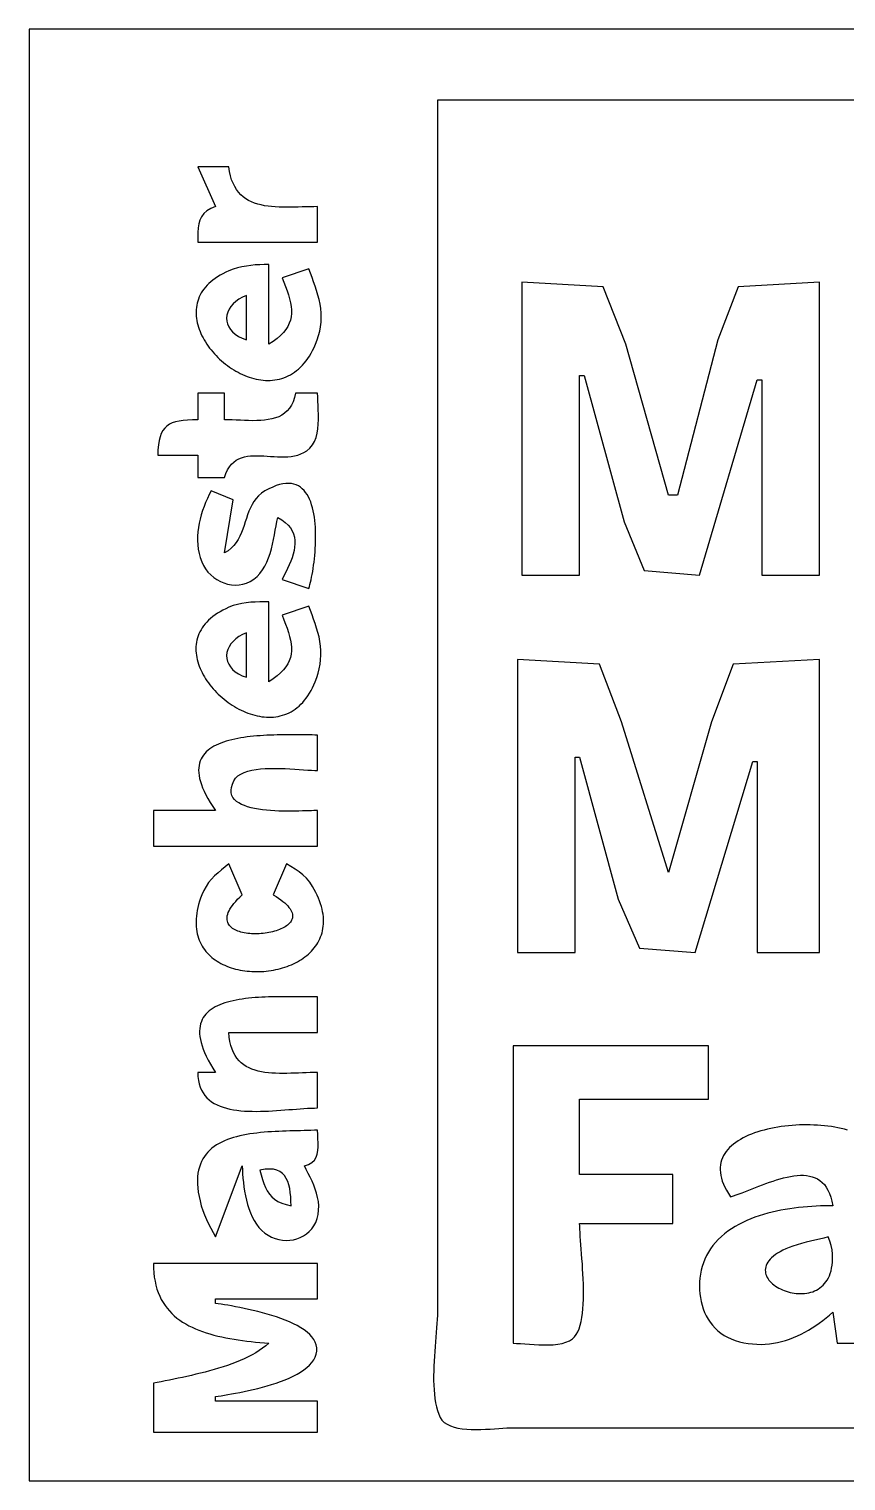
# Model space of a CAD drawing. Header units: millimetres. Extents: x -50 to 30.8, y -30 to 35.4.
# Drawn here: x -50 to -13.2, y -30 to 35.4 of the extents above; entities that cross this region are included whole.
import ezdxf

# ---------------------------------------------------------------- set-up
doc = ezdxf.new("R2010")
doc.units = ezdxf.units.MM
doc.layers.get('0').update_dxf_attribs({"linetype": 'CONTINUOUS'})

msp = doc.modelspace()

# ---------------------------------------------------------------- linework, layer by layer
for points in [[(-50, 35.4), (-50, -30), (30.8, -30), (30.8, 35.4), (-50, 35.4)], [(-31.6, 32.2), (-31.6, -10.4), (-31.6, -22.2), (-31.60216, -22.36414), (-31.60822, -22.53782), (-31.61762, -22.72018), (-31.62974, -22.91034), (-31.64404, -23.1074), (-31.65988, -23.31048), (-31.67672, -23.51868), (-31.69394, -23.73116), (-31.71098, -23.947), (-31.72724, -24.16532), (-31.74214, -24.38524), (-31.7551, -24.60586), (-31.7655, -24.82632), (-31.7728, -25.04572), (-31.77638, -25.26318), (-31.77568, -25.47782), (-31.77008, -25.68874), (-31.75902, -25.89508), (-31.74192, -26.09594), (-31.71818, -26.29042), (-31.6872, -26.47766), (-31.64842, -26.65676), (-31.60124, -26.82686), (-31.54508, -26.98704), (-31.47934, -27.13642), (-31.40074, -27.25882), (-31.29678, -27.36246), (-31.17012, -27.44874), (-31.02336, -27.51906), (-30.85916, -27.57478), (-30.68012, -27.61732), (-30.4889, -27.64802), (-30.2881, -27.66832), (-30.08038, -27.67958), (-29.86834, -27.68318), (-29.65462, -27.68052), (-29.44184, -27.67296), (-29.23266, -27.66194), (-29.02968, -27.64878), (-28.83556, -27.63492), (-28.6529, -27.62172), (-28.48432, -27.61058), (-28.33248, -27.60288), (-28.2, -27.6), (-18.4, -27.6), (16.6, -27.6)], [(28.4, 32.2), (-31.6, 32.2)], [(-42.4, 29.2), (-41.6, 27.4), (-41.8188, 27.31118), (-41.99306, 27.206), (-42.12792, 27.08468), (-42.2285, 26.9474), (-42.29998, 26.79436), (-42.34744, 26.62578), (-42.37604, 26.44186), (-42.39092, 26.24278), (-42.3972, 26.02876), (-42.4, 25.8), (-37, 25.8), (-37, 27.4), (-37.17148, 27.39876), (-37.3448, 27.39552), (-37.51946, 27.39094), (-37.695, 27.38566), (-37.87094, 27.3804), (-38.0468, 27.37578), (-38.2221, 27.37248), (-38.39636, 27.3712), (-38.5691, 27.37258), (-38.73986, 27.37728), (-38.90814, 27.38598), (-39.07346, 27.39936), (-39.23538, 27.41806), (-39.39338, 27.44278), (-39.54698, 27.47416), (-39.69574, 27.51288), (-39.83914, 27.55962), (-39.97674, 27.61504), (-40.10804, 27.67978), (-40.23256, 27.75456), (-40.34984, 27.84002), (-40.45938, 27.93682), (-40.5607, 28.04564), (-40.65334, 28.16714), (-40.73682, 28.302), (-40.81066, 28.45088), (-40.87438, 28.61446), (-40.9275, 28.79338), (-40.96952, 28.98834), (-41, 29.2), (-42.4, 29.2)], [(-37.4, 24.6), (-38.6, 24.2), (-38.5176, 23.99462), (-38.44156, 23.79684), (-38.37304, 23.60626), (-38.31312, 23.42244), (-38.2629, 23.245), (-38.22352, 23.0735), (-38.19604, 22.90756), (-38.18162, 22.74674), (-38.18134, 22.59066), (-38.1963, 22.4389), (-38.22762, 22.29106), (-38.27642, 22.1467), (-38.34378, 22.00546), (-38.43082, 21.86688), (-38.53864, 21.7306), (-38.66838, 21.59616), (-38.8211, 21.4632), (-38.99794, 21.33128), (-39.2, 21.2), (-39.2, 24.8), (-39.40604, 24.7944), (-39.61024, 24.78546), (-39.81268, 24.77166), (-40.0135, 24.75152), (-40.2128, 24.72354), (-40.41068, 24.68624), (-40.60726, 24.6381), (-40.80264, 24.57764), (-40.99692, 24.50338), (-41.1355, 24.44188), (-41.26646, 24.3775), (-41.38994, 24.31036), (-41.50606, 24.24058), (-41.61494, 24.16826), (-41.7167, 24.09354), (-41.81146, 24.0165), (-41.89934, 23.93728), (-41.98048, 23.856), (-42.05496, 23.77278), (-42.12292, 23.6877), (-42.1845, 23.60092), (-42.2398, 23.51252), (-42.28894, 23.42264), (-42.33204, 23.33138), (-42.36922, 23.23888), (-42.4006, 23.14522), (-42.42632, 23.05056), (-42.44648, 22.95496), (-42.4612, 22.8586), (-42.4706, 22.76154), (-42.47482, 22.66394), (-42.47396, 22.56588), (-42.46814, 22.4675), (-42.45748, 22.3689), (-42.44212, 22.2702), (-42.42216, 22.17154), (-42.39774, 22.073), (-42.36896, 21.97472), (-42.33594, 21.8768), (-42.29882, 21.77936), (-42.2577, 21.68252), (-42.2127, 21.5864), (-42.16398, 21.49112), (-42.1116, 21.39678), (-42.05572, 21.3035), (-41.99646, 21.2114), (-41.93392, 21.12058), (-41.86822, 21.0312), (-41.7995, 20.94332), (-41.72788, 20.8571), (-41.65346, 20.77264), (-41.57638, 20.69004), (-41.49674, 20.60944), (-41.41468, 20.53094), (-41.33032, 20.45468), (-41.24376, 20.38074), (-41.15514, 20.30926), (-41.06458, 20.24036), (-40.9722, 20.17414), (-40.8781, 20.11072), (-40.7824, 20.05022), (-40.68526, 19.99276), (-40.58676, 19.93844), (-40.48706, 19.88738), (-40.38622, 19.83972), (-40.28442, 19.79554), (-40.18176, 19.755), (-40.07834, 19.71816), (-39.9743, 19.68518), (-39.86976, 19.65618), (-39.76484, 19.63124), (-39.65966, 19.61048), (-39.55434, 19.59404), (-39.449, 19.58204), (-39.34376, 19.57458), (-39.23872, 19.57176), (-39.13404, 19.57372), (-39.0298, 19.58058), (-38.92616, 19.59244), (-38.82322, 19.60942), (-38.72108, 19.63162), (-38.6199, 19.6592), (-38.51978, 19.69224), (-38.42084, 19.73086), (-38.3232, 19.77518), (-38.22698, 19.82534), (-38.1323, 19.8814), (-38.03928, 19.94354), (-37.94806, 20.01182), (-37.85874, 20.0864), (-37.77142, 20.16736), (-37.68628, 20.25484), (-37.60338, 20.34896), (-37.52286, 20.4498), (-37.44486, 20.55752), (-37.36948, 20.67222), (-37.29686, 20.794), (-37.22708, 20.923), (-37.1603, 21.05932), (-37.09662, 21.20308), (-37.0226, 21.39426), (-36.9601, 21.58922), (-36.90976, 21.78734), (-36.87222, 21.98808), (-36.84812, 22.19082), (-36.83808, 22.395), (-36.84276, 22.6), (-36.86198, 22.80772), (-36.89358, 23.01336), (-36.936, 23.21702), (-36.9876, 23.41886), (-37.04678, 23.61904), (-37.11192, 23.8177), (-37.18142, 24.01498), (-37.25368, 24.21102), (-37.32708, 24.40598), (-37.4, 24.6)], [(-27.8, 24), (-27.8, 10.8), (-25.2, 10.8), (-25.2, 19.8), (-25, 19.8), (-23.20016, 13.2), (-22.29738, 11.00556), (-19.8, 10.8), (-17.2, 19.6), (-17, 19.6), (-17, 10.8), (-14.4, 10.8), (-14.4, 24), (-18.05941, 23.79445), (-18.97191, 21.4), (-20.8, 14.4), (-21.2, 14.4), (-23.11512, 21.2), (-24.14043, 23.79445), (-27.8, 24)], [(-40.2, 21.4), (-40.2, 23.4), (-40.38338, 23.322), (-40.54644, 23.2314), (-40.68898, 23.12978), (-40.81074, 23.0188), (-40.9115, 22.90012), (-40.991, 22.77534), (-41.049, 22.64614), (-41.08528, 22.51412), (-41.09958, 22.38092), (-41.09166, 22.2482), (-41.0613, 22.1176), (-41.00826, 21.99074), (-40.93228, 21.86926), (-40.83312, 21.75482), (-40.71056, 21.64902), (-40.56434, 21.55352), (-40.39424, 21.46998), (-40.2, 21.4)], [(-42.4, 19), (-42.4, 17.8), (-42.63876, 17.79648), (-42.85774, 17.78676), (-43.05756, 17.76938), (-43.23886, 17.74296), (-43.40228, 17.70604), (-43.54846, 17.6572), (-43.678, 17.59504), (-43.79156, 17.5181), (-43.88974, 17.42496), (-43.9732, 17.31422), (-44.04258, 17.18444), (-44.09848, 17.03418), (-44.14154, 16.86204), (-44.17238, 16.66658), (-44.19168, 16.44636), (-44.2, 16.2), (-42.4, 16.2), (-42.4, 15.2), (-41.2, 15.2), (-41.1354, 15.38308), (-41.06056, 15.54274), (-40.9761, 15.68044), (-40.8826, 15.79774), (-40.78066, 15.8961), (-40.67088, 15.97706), (-40.55388, 16.04212), (-40.43024, 16.09278), (-40.30056, 16.13056), (-40.16544, 16.15694), (-40.02548, 16.17348), (-39.8813, 16.18164), (-39.73346, 16.18294), (-39.5826, 16.1789), (-39.42928, 16.17104), (-39.27412, 16.16082), (-39.11772, 16.1498), (-38.96068, 16.13946), (-38.8036, 16.1313), (-38.64708, 16.12686), (-38.4917, 16.12762), (-38.33808, 16.1351), (-38.18682, 16.15082), (-38.0385, 16.17626), (-37.89374, 16.21294), (-37.75312, 16.26238), (-37.61726, 16.32606), (-37.48674, 16.40554), (-37.34608, 16.52456), (-37.23216, 16.66636), (-37.14238, 16.82774), (-37.07412, 17.00562), (-37.02476, 17.19682), (-36.99168, 17.39822), (-36.9723, 17.60668), (-36.96396, 17.81906), (-36.96408, 18.03222), (-36.97006, 18.24304), (-36.97924, 18.44836), (-36.98904, 18.64504), (-36.99684, 18.82998), (-37, 19), (-38, 19), (-38.04324, 18.79562), (-38.1032, 18.61438), (-38.17884, 18.45494), (-38.2691, 18.31598), (-38.37296, 18.19618), (-38.48936, 18.09418), (-38.61722, 18.00868), (-38.75554, 17.93834), (-38.90324, 17.88182), (-39.05926, 17.83778), (-39.22258, 17.80492), (-39.39214, 17.7819), (-39.5669, 17.76738), (-39.74578, 17.76004), (-39.92776, 17.75854), (-40.11178, 17.76156), (-40.2968, 17.76776), (-40.48176, 17.77582), (-40.6656, 17.7844), (-40.8473, 17.79218), (-41.02578, 17.79782), (-41.2, 17.8), (-41.2, 19), (-42.4, 19)], [(-41.2, 11.8), (-40.8, 14.2), (-41.8, 14.6), (-41.8865, 14.42936), (-41.96902, 14.2544), (-42.0468, 14.07558), (-42.11908, 13.8933), (-42.18516, 13.708), (-42.24426, 13.5201), (-42.29566, 13.33002), (-42.33858, 13.1382), (-42.3723, 12.94506), (-42.39608, 12.75104), (-42.40916, 12.55654), (-42.4108, 12.36202), (-42.40026, 12.16788), (-42.37678, 11.97458), (-42.33962, 11.78252), (-42.28806, 11.59212), (-42.2213, 11.40384), (-42.14414, 11.23836), (-42.04994, 11.08426), (-41.9404, 10.9424), (-41.81716, 10.81368), (-41.68192, 10.69902), (-41.53632, 10.59926), (-41.38206, 10.51532), (-41.22082, 10.44808), (-41.05424, 10.39842), (-40.884, 10.36726), (-40.71178, 10.35546), (-40.53926, 10.36394), (-40.36808, 10.39354), (-40.19994, 10.4452), (-40.03652, 10.5198), (-39.87944, 10.6182), (-39.73042, 10.74134), (-39.59942, 10.88098), (-39.4836, 11.03708), (-39.38162, 11.20746), (-39.2922, 11.38994), (-39.21404, 11.58234), (-39.14578, 11.78246), (-39.08616, 11.98814), (-39.03384, 12.19718), (-38.98752, 12.40742), (-38.94588, 12.61666), (-38.90762, 12.82272), (-38.87144, 13.0234), (-38.836, 13.21656), (-38.8, 13.4), (-38.6152, 13.2909), (-38.45874, 13.17526), (-38.32902, 13.05348), (-38.22446, 12.92596), (-38.14348, 12.79312), (-38.08452, 12.65534), (-38.04598, 12.51304), (-38.02626, 12.36662), (-38.0238, 12.21648), (-38.03702, 12.06304), (-38.06432, 11.90668), (-38.10414, 11.74784), (-38.15488, 11.5869), (-38.21494, 11.42428), (-38.28278, 11.26036), (-38.35678, 11.09558), (-38.43538, 10.93032), (-38.51698, 10.76498), (-38.6, 10.6), (-37.4, 10.2), (-37.37406, 10.28558), (-37.34806, 10.38012), (-37.32226, 10.48302), (-37.29682, 10.5937), (-37.27196, 10.7116), (-37.24786, 10.83616), (-37.22474, 10.96678), (-37.20278, 11.1029), (-37.18218, 11.24394), (-37.16316, 11.38934), (-37.1459, 11.53852), (-37.13058, 11.6909), (-37.11744, 11.84592), (-37.10666, 12.003), (-37.09842, 12.16156), (-37.09294, 12.32106), (-37.09042, 12.48088), (-37.09106, 12.64048), (-37.09504, 12.79928), (-37.10258, 12.95672), (-37.11386, 13.1122), (-37.12908, 13.26514), (-37.14846, 13.415), (-37.17218, 13.5612), (-37.20044, 13.70316), (-37.23344, 13.84032), (-37.27138, 13.97208), (-37.31446, 14.09788), (-37.36288, 14.21716), (-37.41684, 14.32932), (-37.47652, 14.43382), (-37.54214, 14.53006), (-37.61388, 14.6175), (-37.69196, 14.69552), (-37.77658, 14.76358), (-37.8679, 14.82112), (-37.96616, 14.86752), (-38.07154, 14.90226), (-38.18426, 14.92472), (-38.30448, 14.93436), (-38.43242, 14.93058), (-38.5683, 14.91284), (-38.71228, 14.88056), (-38.86456, 14.83314), (-39.02538, 14.77002), (-39.1949, 14.69064), (-39.37332, 14.59444), (-39.5268, 14.49352), (-39.65962, 14.38036), (-39.77412, 14.25628), (-39.87266, 14.12266), (-39.9576, 13.98086), (-40.03128, 13.83226), (-40.09608, 13.6782), (-40.15434, 13.52004), (-40.2084, 13.35918), (-40.26062, 13.19694), (-40.31338, 13.03472), (-40.369, 12.87388), (-40.42986, 12.71576), (-40.4983, 12.56172), (-40.57666, 12.41316), (-40.66734, 12.27142), (-40.77264, 12.13788), (-40.89496, 12.01388), (-41.03664, 11.9008), (-41.2, 11.8)], [(-37.4, 9.4), (-38.6, 9), (-38.5176, 8.79462), (-38.44156, 8.59686), (-38.37304, 8.40626), (-38.31312, 8.22244), (-38.2629, 8.045), (-38.2235, 7.8735), (-38.19604, 7.70756), (-38.18162, 7.54674), (-38.18132, 7.39066), (-38.1963, 7.2389), (-38.22762, 7.09106), (-38.2764, 6.9467), (-38.34376, 6.80546), (-38.4308, 6.66688), (-38.53864, 6.53058), (-38.66836, 6.39616), (-38.8211, 6.2632), (-38.99794, 6.13128), (-39.2, 6), (-39.2, 9.6), (-39.40356, 9.59834), (-39.60702, 9.59536), (-39.81, 9.58886), (-40.01214, 9.57668), (-40.21306, 9.55664), (-40.41238, 9.52654), (-40.60972, 9.48424), (-40.80468, 9.42756), (-40.99692, 9.35432), (-41.13758, 9.29054), (-41.27042, 9.224), (-41.3956, 9.15484), (-41.51324, 9.08312), (-41.62348, 9.009), (-41.72642, 8.93256), (-41.82218, 8.85394), (-41.91092, 8.77322), (-41.99274, 8.69054), (-42.06778, 8.60602), (-42.13614, 8.51974), (-42.19796, 8.43184), (-42.25338, 8.34244), (-42.30252, 8.25162), (-42.34548, 8.15952), (-42.3824, 8.06624), (-42.41342, 7.97192), (-42.43866, 7.87662), (-42.45822, 7.7805), (-42.47226, 7.68366), (-42.48088, 7.58622), (-42.48422, 7.48826), (-42.4824, 7.38994), (-42.47554, 7.29134), (-42.46378, 7.19258), (-42.44722, 7.0938), (-42.42602, 6.99506), (-42.40028, 6.89652), (-42.37014, 6.79828), (-42.3357, 6.70044), (-42.2971, 6.60314), (-42.25448, 6.50646), (-42.20796, 6.41054), (-42.15764, 6.31548), (-42.10368, 6.22138), (-42.04618, 6.12838), (-41.98528, 6.0366), (-41.9211, 5.94612), (-41.85376, 5.85706), (-41.7834, 5.76956), (-41.71012, 5.6837), (-41.63406, 5.59962), (-41.55536, 5.51742), (-41.47412, 5.4372), (-41.3905, 5.3591), (-41.30458, 5.28324), (-41.21652, 5.20968), (-41.12642, 5.13858), (-41.03442, 5.07006), (-40.94064, 5.0042), (-40.84522, 4.94112), (-40.74828, 4.88094), (-40.64992, 4.82378), (-40.5503, 4.76974), (-40.44952, 4.71896), (-40.34772, 4.67152), (-40.24502, 4.62754), (-40.14154, 4.58714), (-40.03742, 4.55044), (-39.93276, 4.51754), (-39.82772, 4.48856), (-39.7224, 4.46362), (-39.61694, 4.44282), (-39.51146, 4.42628), (-39.40606, 4.4141), (-39.3009, 4.40642), (-39.1961, 4.40334), (-39.09178, 4.40496), (-38.98806, 4.41142), (-38.88506, 4.4228), (-38.78292, 4.43924), (-38.68178, 4.46084), (-38.58172, 4.48772), (-38.4829, 4.52), (-38.38544, 4.55778), (-38.28946, 4.60116), (-38.19508, 4.6503), (-38.10244, 4.70526), (-38.01164, 4.76618), (-37.92284, 4.83318), (-37.83614, 4.90634), (-37.75168, 4.98582), (-37.66958, 5.0717), (-37.58996, 5.1641), (-37.51294, 5.26314), (-37.43866, 5.36894), (-37.36724, 5.48158), (-37.2988, 5.6012), (-37.23348, 5.72792), (-37.1714, 5.86184), (-37.11266, 6.00308), (-37.04344, 6.19304), (-36.98332, 6.38852), (-36.93326, 6.5881), (-36.89422, 6.79042), (-36.86716, 6.9941), (-36.85302, 7.19774), (-36.85278, 7.4), (-36.86756, 7.60776), (-36.89604, 7.81352), (-36.93644, 8.0174), (-36.9869, 8.21946), (-37.04566, 8.41984), (-37.11086, 8.61864), (-37.18072, 8.81594), (-37.2534, 9.01186), (-37.3271, 9.20652), (-37.4, 9.4)], [(-40.2, 6.2), (-40.2, 8.2), (-40.38338, 8.122), (-40.54644, 8.0314), (-40.68898, 7.92978), (-40.81074, 7.81882), (-40.9115, 7.70012), (-40.991, 7.57536), (-41.049, 7.44614), (-41.08528, 7.31412), (-41.09958, 7.18094), (-41.09166, 7.04822), (-41.0613, 6.9176), (-41.00826, 6.79074), (-40.93228, 6.66928), (-40.83312, 6.55482), (-40.71056, 6.44902), (-40.56434, 6.35354), (-40.39424, 6.26998), (-40.2, 6.2)], [(-28, 7), (-28, -6.2), (-25.4, -6.2), (-25.4, 2.6), (-25.2, 2.6), (-23.46605, -3.8), (-22.49799, -5.99444), (-20, -6.2), (-17.4, 2.4), (-17.2, 2.4), (-17.2, -6.2), (-14.4, -6.2), (-14.4, 7), (-18.28734, 6.79444), (-19.25818, 4.2), (-21.2, -2.6), (-23.31512, 4.2), (-24.31266, 6.79444), (-28, 7)], [(-41.6, 0.2), (-44.4, 0.2), (-44.4, -1.4), (-37, -1.4), (-37, 0.2), (-37.07644, 0.19902), (-37.17028, 0.19636), (-37.28008, 0.1925), (-37.40434, 0.18786), (-37.54162, 0.18288), (-37.69042, 0.178), (-37.84928, 0.17366), (-38.0167, 0.17032), (-38.19122, 0.1684), (-38.37138, 0.16836), (-38.55568, 0.17064), (-38.74266, 0.17568), (-38.93084, 0.18392), (-39.11874, 0.19578), (-39.3049, 0.21176), (-39.48784, 0.23224), (-39.66608, 0.2577), (-39.83814, 0.28856), (-40.00254, 0.32528), (-40.15782, 0.3683), (-40.30252, 0.41806), (-40.43514, 0.475), (-40.5542, 0.53956), (-40.65824, 0.61218), (-40.74578, 0.6933), (-40.81534, 0.78338), (-40.86546, 0.88286), (-40.89466, 0.99216), (-40.90146, 1.11174), (-40.88438, 1.24204), (-40.84196, 1.3835), (-40.7727, 1.53656), (-40.69356, 1.65386), (-40.5894, 1.7546), (-40.46262, 1.83986), (-40.31556, 1.9108), (-40.15058, 1.96848), (-39.97006, 2.01404), (-39.77632, 2.0486), (-39.57176, 2.07326), (-39.35874, 2.08914), (-39.13958, 2.09736), (-38.91668, 2.09902), (-38.69236, 2.09524), (-38.46902, 2.08712), (-38.249, 2.0758), (-38.03464, 2.06236), (-37.82834, 2.04794), (-37.63244, 2.03364), (-37.4493, 2.0206), (-37.28126, 2.00988), (-37.13072, 2.00266), (-37, 2), (-37, 3.6), (-37.12336, 3.60026), (-37.25066, 3.60098), (-37.38162, 3.60204), (-37.51594, 3.6033), (-37.65334, 3.60462), (-37.79352, 3.60588), (-37.9362, 3.60696), (-38.0811, 3.60772), (-38.2279, 3.60804), (-38.37634, 3.60776), (-38.52612, 3.6068), (-38.67694, 3.605), (-38.8285, 3.60222), (-38.98056, 3.59836), (-39.13276, 3.59328), (-39.28488, 3.58684), (-39.43658, 3.57894), (-39.58758, 3.5694), (-39.7376, 3.55814), (-39.88634, 3.54502), (-40.03352, 3.5299), (-40.17884, 3.51264), (-40.32202, 3.49314), (-40.46276, 3.47124), (-40.60078, 3.44684), (-40.7358, 3.4198), (-40.86748, 3.38998), (-40.9956, 3.35726), (-41.1198, 3.32152), (-41.23984, 3.28262), (-41.35542, 3.24042), (-41.46624, 3.19482), (-41.572, 3.14566), (-41.67244, 3.09284), (-41.76724, 3.0362), (-41.85612, 2.97564), (-41.9388, 2.911), (-42.01498, 2.84218), (-42.08438, 2.76904), (-42.1467, 2.69144), (-42.20164, 2.60928), (-42.24894, 2.5224), (-42.28828, 2.43068), (-42.31938, 2.334), (-42.34196, 2.23222), (-42.35572, 2.12522), (-42.36036, 2.01286), (-42.35562, 1.89502), (-42.34116, 1.77156), (-42.31674, 1.64238), (-42.28206, 1.50732), (-42.2368, 1.36626), (-42.1807, 1.21906), (-42.11346, 1.06562), (-42.0348, 0.90578), (-41.9444, 0.73942), (-41.842, 0.56644), (-41.7273, 0.38666), (-41.6, 0.2)], [(-41, -2.2), (-41.16762, -2.33246), (-41.33112, -2.46568), (-41.48886, -2.60182), (-41.6392, -2.74304), (-41.78044, -2.89148), (-41.91094, -3.04934), (-42.02902, -3.21874), (-42.13304, -3.40184), (-42.2213, -3.60078), (-42.27492, -3.74712), (-42.32196, -3.8901), (-42.36258, -4.0298), (-42.39692, -4.16618), (-42.4251, -4.29926), (-42.44726, -4.42906), (-42.46356, -4.5556), (-42.47412, -4.67888), (-42.47906, -4.7989), (-42.47852, -4.91568), (-42.47266, -5.02924), (-42.4616, -5.13958), (-42.44548, -5.2467), (-42.42442, -5.35064), (-42.39858, -5.45138), (-42.36806, -5.54894), (-42.33304, -5.64334), (-42.29364, -5.7346), (-42.24998, -5.8227), (-42.2022, -5.90766), (-42.15046, -5.98952), (-42.09486, -6.06824), (-42.03558, -6.14388), (-41.9727, -6.21642), (-41.9064, -6.28588), (-41.8368, -6.35228), (-41.76404, -6.4156), (-41.68826, -6.47588), (-41.60958, -6.53312), (-41.52814, -6.58734), (-41.4441, -6.63854), (-41.35756, -6.68672), (-41.26868, -6.73192), (-41.17758, -6.77412), (-41.0844, -6.81336), (-40.9893, -6.84962), (-40.89238, -6.88294), (-40.79378, -6.9133), (-40.69368, -6.94074), (-40.59216, -6.96526), (-40.48938, -6.98686), (-40.38548, -7.00556), (-40.28058, -7.02138), (-40.17484, -7.03432), (-40.06838, -7.04438), (-39.96132, -7.05158), (-39.85384, -7.05594), (-39.74602, -7.05746), (-39.63804, -7.05614), (-39.53004, -7.05202), (-39.4221, -7.0451), (-39.31442, -7.03536), (-39.2071, -7.02286), (-39.10028, -7.00758), (-38.9941, -6.98952), (-38.8887, -6.96872), (-38.78422, -6.94518), (-38.68078, -6.9189), (-38.57852, -6.8899), (-38.47758, -6.8582), (-38.3781, -6.82378), (-38.2802, -6.7867), (-38.18402, -6.74692), (-38.08972, -6.70448), (-37.99742, -6.65936), (-37.90724, -6.61162), (-37.81934, -6.56124), (-37.73384, -6.50822), (-37.65088, -6.4526), (-37.5706, -6.39436), (-37.49312, -6.33354), (-37.4186, -6.27012), (-37.34718, -6.20414), (-37.27896, -6.1356), (-37.2141, -6.0645), (-37.15272, -5.99086), (-37.09498, -5.91468), (-37.041, -5.836), (-36.99094, -5.7548), (-36.94488, -5.6711), (-36.90302, -5.58492), (-36.86546, -5.49624), (-36.83232, -5.40512), (-36.80378, -5.31152), (-36.77996, -5.21548), (-36.76096, -5.11702), (-36.74698, -5.01612), (-36.7381, -4.9128), (-36.73448, -4.80708), (-36.73626, -4.69898), (-36.74356, -4.58848), (-36.75654, -4.47562), (-36.7753, -4.3604), (-36.8, -4.24282), (-36.83078, -4.1229), (-36.86776, -4.00066), (-36.9111, -3.8761), (-36.9609, -3.74922), (-37.01732, -3.62006), (-37.0805, -3.4886), (-37.15056, -3.35486), (-37.22764, -3.21884), (-37.35746, -3.02496), (-37.50258, -2.85414), (-37.66136, -2.70224), (-37.83212, -2.56506), (-38.01326, -2.4384), (-38.2031, -2.31812), (-38.4, -2.2), (-39, -3.6), (-38.87614, -3.67516), (-38.76292, -3.74902), (-38.66004, -3.82162), (-38.56724, -3.89288), (-38.48426, -3.96278), (-38.41082, -4.03132), (-38.34662, -4.09846), (-38.29142, -4.16416), (-38.24494, -4.22842), (-38.20688, -4.29118), (-38.17698, -4.35244), (-38.15498, -4.41218), (-38.1406, -4.47032), (-38.13354, -4.5269), (-38.13356, -4.58184), (-38.14038, -4.63514), (-38.1537, -4.68678), (-38.17328, -4.7367), (-38.19882, -4.78492), (-38.23004, -4.83136), (-38.2667, -4.87604), (-38.3085, -4.9189), (-38.35518, -4.95992), (-38.40644, -4.9991), (-38.46204, -5.03638), (-38.52168, -5.07174), (-38.5851, -5.10516), (-38.65202, -5.1366), (-38.72216, -5.16606), (-38.79526, -5.19348), (-38.87104, -5.21886), (-38.94922, -5.24216), (-39.02952, -5.26336), (-39.11168, -5.28242), (-39.19542, -5.29934), (-39.28048, -5.31404), (-39.36656, -5.32656), (-39.4534, -5.33682), (-39.54072, -5.34482), (-39.62826, -5.35052), (-39.71572, -5.3539), (-39.80286, -5.35494), (-39.88938, -5.3536), (-39.975, -5.34986), (-40.05946, -5.34368), (-40.1425, -5.33504), (-40.22382, -5.32394), (-40.30316, -5.3103), (-40.38022, -5.29414), (-40.45478, -5.27542), (-40.5265, -5.2541), (-40.59516, -5.23016), (-40.66046, -5.20358), (-40.72212, -5.17432), (-40.7799, -5.14238), (-40.83348, -5.10768), (-40.8826, -5.07026), (-40.92702, -5.03004), (-40.96642, -4.987), (-41.00054, -4.94114), (-41.02912, -4.89242), (-41.05188, -4.84082), (-41.06852, -4.78628), (-41.0788, -4.7288), (-41.08244, -4.66836), (-41.07916, -4.60492), (-41.06868, -4.53846), (-41.05072, -4.46894), (-41.02502, -4.39636), (-40.9913, -4.32066), (-40.9493, -4.24182), (-40.89872, -4.15982), (-40.8393, -4.07466), (-40.77078, -3.98626), (-40.69286, -3.89462), (-40.60526, -3.79972), (-40.50774, -3.70152), (-40.4, -3.6), (-41, -2.2)], [(-41.6, -11.6), (-42.4, -11.6), (-42.39094, -11.78418), (-42.36862, -11.95554), (-42.33356, -12.1145), (-42.28628, -12.2615), (-42.22732, -12.39696), (-42.1572, -12.52132), (-42.07642, -12.635), (-41.98552, -12.73842), (-41.88502, -12.83204), (-41.77544, -12.91624), (-41.65732, -12.9915), (-41.53116, -13.05822), (-41.3975, -13.11682), (-41.25684, -13.16776), (-41.10974, -13.21144), (-40.95668, -13.2483), (-40.79822, -13.27878), (-40.63486, -13.3033), (-40.46712, -13.32228), (-40.29554, -13.33614), (-40.12064, -13.34534), (-39.94294, -13.3503), (-39.76296, -13.35142), (-39.58122, -13.34916), (-39.39824, -13.34394), (-39.21456, -13.3362), (-39.0307, -13.32634), (-38.84716, -13.3148), (-38.6645, -13.30202), (-38.4832, -13.28844), (-38.3038, -13.27444), (-38.12684, -13.2605), (-37.95284, -13.24702), (-37.7823, -13.23444), (-37.61576, -13.2232), (-37.45374, -13.2137), (-37.29676, -13.20638), (-37.14534, -13.20168), (-37, -13.2), (-37, -11.6), (-37.16936, -11.60142), (-37.3407, -11.60522), (-37.51356, -11.61076), (-37.68746, -11.61736), (-37.86192, -11.62438), (-38.03644, -11.63116), (-38.21052, -11.63706), (-38.38372, -11.64138), (-38.5555, -11.6435), (-38.72542, -11.64274), (-38.89298, -11.63846), (-39.05768, -11.63), (-39.21904, -11.61668), (-39.3766, -11.59788), (-39.52984, -11.57292), (-39.67828, -11.54114), (-39.82146, -11.5019), (-39.95888, -11.45452), (-40.09004, -11.39838), (-40.21448, -11.33278), (-40.33168, -11.25708), (-40.4412, -11.17062), (-40.54252, -11.07274), (-40.63516, -10.9628), (-40.71866, -10.84014), (-40.7925, -10.70408), (-40.8562, -10.55398), (-40.9093, -10.38918), (-40.95128, -10.20902), (-40.98168, -10.01286), (-41, -9.8), (-37, -9.8), (-37, -8.2), (-37.13256, -8.19966), (-37.26844, -8.1987), (-37.40738, -8.1973), (-37.5491, -8.19556), (-37.69332, -8.19366), (-37.83976, -8.19172), (-37.98814, -8.1899), (-38.13818, -8.18832), (-38.28962, -8.18716), (-38.44216, -8.18654), (-38.59552, -8.1866), (-38.74944, -8.18748), (-38.90364, -8.18934), (-39.05782, -8.1923), (-39.2117, -8.19654), (-39.36502, -8.20216), (-39.5175, -8.20934), (-39.66886, -8.2182), (-39.8188, -8.2289), (-39.96708, -8.24156), (-40.11338, -8.25634), (-40.25746, -8.27338), (-40.399, -8.29282), (-40.53776, -8.31482), (-40.67342, -8.3395), (-40.80574, -8.36702), (-40.93444, -8.3975), (-41.05922, -8.43112), (-41.1798, -8.46798), (-41.2959, -8.50826), (-41.40728, -8.5521), (-41.5136, -8.59962), (-41.61464, -8.65096), (-41.71008, -8.7063), (-41.79966, -8.76576), (-41.8831, -8.82946), (-41.9601, -8.8976), (-42.03042, -8.97026), (-42.09374, -9.04764), (-42.14982, -9.12984), (-42.19836, -9.21704), (-42.23908, -9.30934), (-42.2717, -9.40692), (-42.29594, -9.50992), (-42.31154, -9.61846), (-42.31822, -9.7327), (-42.31566, -9.85278), (-42.30362, -9.97884), (-42.28182, -10.11102), (-42.24998, -10.24948), (-42.2078, -10.39436), (-42.15502, -10.54578), (-42.09136, -10.7039), (-42.01652, -10.86886), (-41.93026, -11.04082), (-41.83226, -11.2199), (-41.72228, -11.40624), (-41.6, -11.6)], [(-28.2, -10.4), (-28.2, -23.8), (-28.0376, -23.80364), (-27.85804, -23.81312), (-27.6645, -23.82626), (-27.46016, -23.84092), (-27.24818, -23.85492), (-27.03174, -23.8661), (-26.81402, -23.8723), (-26.5982, -23.87136), (-26.38744, -23.8611), (-26.18492, -23.83936), (-25.9938, -23.804), (-25.81728, -23.75284), (-25.65852, -23.68372), (-25.52068, -23.59446), (-25.4325, -23.51006), (-25.35468, -23.406), (-25.2867, -23.28364), (-25.228, -23.14444), (-25.17806, -22.98978), (-25.1363, -22.82106), (-25.10222, -22.6397), (-25.07528, -22.4471), (-25.0549, -22.24466), (-25.04058, -22.0338), (-25.03176, -21.81592), (-25.0279, -21.59242), (-25.02848, -21.3647), (-25.03292, -21.1342), (-25.04072, -20.90228), (-25.0513, -20.67038), (-25.06414, -20.4399), (-25.07872, -20.21224), (-25.09446, -19.9888), (-25.11084, -19.771), (-25.12734, -19.56022), (-25.14336, -19.3579), (-25.15842, -19.16542), (-25.17196, -18.9842), (-25.18342, -18.81564), (-25.19228, -18.66116), (-25.19798, -18.52214), (-25.2, -18.4), (-21, -18.4), (-21, -16.2), (-25.2, -16.2), (-25.2, -12.8), (-19.4, -12.8), (-19.4, -10.4), (-28.2, -10.4)], [(-41.6, -19), (-40.4, -15.8), (-40.39122, -15.98066), (-40.37976, -16.16768), (-40.3649, -16.35976), (-40.34586, -16.55556), (-40.3219, -16.75376), (-40.29226, -16.95302), (-40.25616, -17.15204), (-40.21286, -17.3495), (-40.1616, -17.54404), (-40.10162, -17.73436), (-40.03216, -17.91912), (-39.95248, -18.097), (-39.8618, -18.2667), (-39.75936, -18.42686), (-39.64444, -18.57616), (-39.51622, -18.71328), (-39.37732, -18.83338), (-39.22972, -18.93464), (-39.07512, -19.0173), (-38.9151, -19.08158), (-38.75132, -19.12774), (-38.58542, -19.15598), (-38.41904, -19.16656), (-38.25378, -19.15968), (-38.09132, -19.1356), (-37.93328, -19.09454), (-37.78128, -19.03674), (-37.63698, -18.9624), (-37.502, -18.8718), (-37.37798, -18.76512), (-37.26654, -18.64264), (-37.16934, -18.50456), (-37.08802, -18.35112), (-37.02418, -18.18256), (-36.97948, -17.99908), (-36.95492, -17.80202), (-36.95166, -17.60774), (-36.96746, -17.41616), (-37.0001, -17.22718), (-37.04736, -17.04074), (-37.107, -16.85676), (-37.1768, -16.67516), (-37.25452, -16.49586), (-37.33792, -16.31876), (-37.4248, -16.14382), (-37.5129, -15.97092), (-37.6, -15.8), (-37.4063, -15.74006), (-37.25656, -15.65514), (-37.14538, -15.5479), (-37.06742, -15.42094), (-37.0173, -15.27686), (-36.98962, -15.11832), (-36.97902, -14.9479), (-36.98014, -14.76824), (-36.9876, -14.58196), (-36.99602, -14.39168), (-37, -14.2), (-37.1489, -14.20584), (-37.30074, -14.21082), (-37.45528, -14.21516), (-37.61218, -14.21906), (-37.77116, -14.22276), (-37.93194, -14.22644), (-38.09418, -14.23034), (-38.25762, -14.23466), (-38.42192, -14.2396), (-38.58682, -14.24538), (-38.75202, -14.25222), (-38.9172, -14.26034), (-39.08208, -14.26992), (-39.24636, -14.2812), (-39.40972, -14.29438), (-39.5719, -14.30968), (-39.73256, -14.3273), (-39.89144, -14.34744), (-40.04822, -14.37036), (-40.2026, -14.39622), (-40.35428, -14.42526), (-40.50298, -14.45768), (-40.6484, -14.4937), (-40.79022, -14.53352), (-40.92818, -14.57738), (-41.06194, -14.62546), (-41.19122, -14.67798), (-41.31572, -14.73516), (-41.43514, -14.7972), (-41.5492, -14.86434), (-41.65758, -14.93676), (-41.75998, -15.01468), (-41.85612, -15.0983), (-41.9457, -15.18786), (-42.0284, -15.28356), (-42.10394, -15.38562), (-42.17202, -15.49424), (-42.23234, -15.60962), (-42.2846, -15.73198), (-42.32852, -15.86156), (-42.36378, -15.99854), (-42.39008, -16.14314), (-42.40712, -16.29556), (-42.41464, -16.45604), (-42.41228, -16.62478), (-42.3998, -16.80198), (-42.37688, -16.98786), (-42.3432, -17.18264), (-42.2985, -17.38652), (-42.24244, -17.5997), (-42.17534, -17.81226), (-42.0975, -18.0187), (-42.01044, -18.2202), (-41.91566, -18.41794), (-41.81466, -18.61304), (-41.70894, -18.80668), (-41.6, -19)], [(-13.14098, -14.1925), (-13.27804, -14.15568), (-13.419, -14.122), (-13.56354, -14.09146), (-13.71138, -14.06406), (-13.86218, -14.03984), (-14.01568, -14.01878), (-14.17154, -14.00092), (-14.32948, -13.98622), (-14.48918, -13.97474), (-14.65036, -13.96644), (-14.81268, -13.96138), (-14.97588, -13.95952), (-15.13962, -13.96092), (-15.3036, -13.96554), (-15.46756, -13.9734), (-15.63114, -13.98454), (-15.79406, -13.99892), (-15.95604, -14.0166), (-16.11674, -14.03756), (-16.27586, -14.0618), (-16.43312, -14.08934), (-16.5882, -14.1202), (-16.74082, -14.15436), (-16.89064, -14.19186), (-17.03736, -14.2327), (-17.18072, -14.27688), (-17.32036, -14.3244), (-17.45602, -14.3753), (-17.58738, -14.42956), (-17.71412, -14.4872), (-17.83598, -14.54822), (-17.9526, -14.61264), (-18.06374, -14.68046), (-18.16904, -14.7517), (-18.26822, -14.82636), (-18.36098, -14.90446), (-18.44702, -14.986), (-18.52602, -15.07096), (-18.5977, -15.1594), (-18.66172, -15.2513), (-18.71782, -15.34668), (-18.76566, -15.44554), (-18.80496, -15.54788), (-18.83542, -15.65372), (-18.85672, -15.76308), (-18.86856, -15.87596), (-18.87064, -15.99236), (-18.86264, -16.11228), (-18.84428, -16.23576), (-18.81526, -16.36278), (-18.77526, -16.49336), (-18.72398, -16.62752), (-18.66112, -16.76526), (-18.58638, -16.90658), (-18.49944, -17.0515), (-18.4, -17.2)], [(-39.6, -16), (-39.54554, -16.21562), (-39.4879, -16.41698), (-39.42466, -16.6039), (-39.35336, -16.77612), (-39.27158, -16.93346), (-39.17686, -17.0757), (-39.06676, -17.20262), (-38.93884, -17.31402), (-38.79066, -17.40966), (-38.61974, -17.48936), (-38.42368, -17.55288), (-38.2, -17.6), (-38.20488, -17.3942), (-38.21558, -17.1958), (-38.23368, -17.00636), (-38.26076, -16.82744), (-38.29838, -16.6606), (-38.34812, -16.5074), (-38.41156, -16.36942), (-38.49022, -16.24818), (-38.58574, -16.14528), (-38.69964, -16.06226), (-38.8335, -16.00068), (-38.9889, -15.9621), (-39.1674, -15.9481), (-39.37058, -15.96022), (-39.6, -16)], [(-18.4, -17.2), (-18.27596, -17.16216), (-18.1464, -17.1189), (-18.0118, -17.07096), (-17.87262, -17.01904), (-17.72932, -16.9639), (-17.58236, -16.90622), (-17.43224, -16.84676), (-17.27942, -16.78624), (-17.12434, -16.72536), (-16.9675, -16.66486), (-16.80934, -16.60548), (-16.65036, -16.54794), (-16.491, -16.49294), (-16.33174, -16.44122), (-16.17304, -16.39352), (-16.01538, -16.35054), (-15.85924, -16.313), (-15.70504, -16.28166), (-15.5533, -16.25722), (-15.40446, -16.2404), (-15.25898, -16.23194), (-15.11736, -16.23256), (-14.98004, -16.24296), (-14.8475, -16.26392), (-14.72022, -16.2961), (-14.59864, -16.34028), (-14.48324, -16.39714), (-14.37448, -16.46744), (-14.27286, -16.55188), (-14.1788, -16.6512), (-14.0928, -16.7661), (-14.01534, -16.89734), (-13.94686, -17.04562), (-13.88782, -17.21168), (-13.83872, -17.39624), (-13.8, -17.6), (-13.98176, -17.60152), (-14.16724, -17.60522), (-14.35602, -17.61128), (-14.54772, -17.61992), (-14.74188, -17.63134), (-14.93814, -17.64574), (-15.13608, -17.66334), (-15.33528, -17.68432), (-15.53534, -17.70888), (-15.73586, -17.73724), (-15.93642, -17.76958), (-16.1366, -17.80614), (-16.33602, -17.84708), (-16.53426, -17.89264), (-16.7309, -17.943), (-16.92554, -17.99836), (-17.1178, -18.05892), (-17.30722, -18.12492), (-17.49342, -18.1965), (-17.676, -18.27392), (-17.85454, -18.35736), (-18.02862, -18.447), (-18.19786, -18.54308), (-18.36182, -18.64578), (-18.52012, -18.75532), (-18.67234, -18.87188), (-18.81808, -18.99568), (-18.95692, -19.1269), (-19.08844, -19.26576), (-19.20072, -19.40042), (-19.30354, -19.54246), (-19.39688, -19.69116), (-19.4807, -19.84584), (-19.55496, -20.00578), (-19.61962, -20.17032), (-19.67466, -20.33872), (-19.72002, -20.5103), (-19.75568, -20.68434), (-19.7816, -20.86016), (-19.79776, -21.03704), (-19.8041, -21.2143), (-19.8006, -21.39124), (-19.7872, -21.56714), (-19.7639, -21.7413), (-19.73062, -21.91302), (-19.68736, -22.08162), (-19.63408, -22.24638), (-19.57072, -22.40662), (-19.49728, -22.56162), (-19.41368, -22.71068), (-19.31992, -22.8531), (-19.21596, -22.98818), (-19.10174, -23.11522), (-18.97724, -23.23354), (-18.84242, -23.3424), (-18.69724, -23.44114), (-18.54168, -23.52902), (-18.3757, -23.60536), (-18.19924, -23.66946), (-18.00136, -23.72666), (-17.80468, -23.77232), (-17.60928, -23.80678), (-17.41524, -23.83036), (-17.22264, -23.8434), (-17.03158, -23.84622), (-16.84212, -23.83916), (-16.65436, -23.82254), (-16.46836, -23.79672), (-16.28422, -23.762), (-16.102, -23.71874), (-15.92182, -23.66724), (-15.74372, -23.60784), (-15.5678, -23.54088), (-15.39416, -23.4667), (-15.22286, -23.38562), (-15.05396, -23.29796), (-14.8876, -23.20408), (-14.7238, -23.10428), (-14.56268, -22.9989), (-14.40432, -22.88828), (-14.2488, -22.77276), (-14.09618, -22.65264), (-13.94656, -22.52828), (-13.8, -22.4), (-13.6, -23.8), (-10.8, -23.8)], [(-14, -19), (-14.19834, -19.05838), (-14.3986, -19.11016), (-14.60006, -19.15788), (-14.80198, -19.20396), (-15.00366, -19.25092), (-15.20434, -19.30118), (-15.40332, -19.35728), (-15.59986, -19.42162), (-15.76124, -19.48214), (-15.9099, -19.5443), (-16.0462, -19.60796), (-16.17046, -19.67296), (-16.28298, -19.73912), (-16.3841, -19.80632), (-16.47416, -19.87436), (-16.55344, -19.9431), (-16.6223, -20.01238), (-16.68106, -20.08204), (-16.73004, -20.15194), (-16.76954, -20.22188), (-16.7999, -20.29174), (-16.82146, -20.36132), (-16.83452, -20.43052), (-16.83942, -20.49912), (-16.83648, -20.567), (-16.826, -20.63398), (-16.80834, -20.69992), (-16.78378, -20.76466), (-16.7527, -20.82802), (-16.71538, -20.88984), (-16.67214, -20.95), (-16.62334, -21.0083), (-16.56928, -21.0646), (-16.51028, -21.11874), (-16.44666, -21.17056), (-16.37876, -21.21988), (-16.3069, -21.26658), (-16.2314, -21.31048), (-16.15258, -21.35142), (-16.07076, -21.38924), (-15.98628, -21.4238), (-15.89944, -21.4549), (-15.81058, -21.48242), (-15.72002, -21.5062), (-15.6281, -21.52606), (-15.5351, -21.54184), (-15.44138, -21.5534), (-15.34726, -21.56058), (-15.25304, -21.5632), (-15.15906, -21.56112), (-15.06566, -21.55416), (-14.97314, -21.5422), (-14.88182, -21.52504), (-14.79204, -21.50254), (-14.7041, -21.47454), (-14.61836, -21.4409), (-14.53512, -21.40142), (-14.4547, -21.35596), (-14.37742, -21.30438), (-14.30362, -21.2465), (-14.23362, -21.18216), (-14.16774, -21.1112), (-14.10632, -21.03348), (-14.04964, -20.94882), (-13.99806, -20.85706), (-13.95188, -20.75808), (-13.91146, -20.65166), (-13.87708, -20.5377), (-13.8491, -20.416), (-13.8278, -20.2864), (-13.81356, -20.14878), (-13.80664, -20.00294), (-13.80996, -19.78504), (-13.83004, -19.58356), (-13.86778, -19.39074), (-13.92414, -19.1988), (-14, -19)], [(-44.4, -20.2), (-44.3953, -20.41418), (-44.38136, -20.6193), (-44.35836, -20.8156), (-44.32658, -21.00328), (-44.2862, -21.18256), (-44.23746, -21.35364), (-44.18058, -21.51674), (-44.11578, -21.67206), (-44.0433, -21.81982), (-43.96336, -21.96022), (-43.87616, -22.0935), (-43.78196, -22.21984), (-43.68094, -22.33946), (-43.57336, -22.45258), (-43.45942, -22.55938), (-43.33934, -22.66012), (-43.21338, -22.75498), (-43.08172, -22.84416), (-42.94462, -22.9279), (-42.80228, -23.00638), (-42.65492, -23.07986), (-42.50278, -23.1485), (-42.34606, -23.21252), (-42.18502, -23.27216), (-42.01984, -23.3276), (-41.85078, -23.37906), (-41.67806, -23.42676), (-41.50188, -23.4709), (-41.32246, -23.5117), (-41.14006, -23.54936), (-40.95486, -23.5841), (-40.76712, -23.61612), (-40.57706, -23.64566), (-40.38488, -23.67288), (-40.1908, -23.69804), (-39.99508, -23.72134), (-39.7979, -23.74296), (-39.59952, -23.76314), (-39.40016, -23.78208), (-39.2, -23.8), (-39.33596, -23.9134), (-39.48022, -24.02166), (-39.63226, -24.12494), (-39.79156, -24.22344), (-39.95758, -24.31732), (-40.12976, -24.40676), (-40.3076, -24.49192), (-40.49056, -24.57298), (-40.67808, -24.65012), (-40.86964, -24.7235), (-41.06472, -24.7933), (-41.26278, -24.8597), (-41.46326, -24.92286), (-41.66566, -24.98296), (-41.86942, -25.04016), (-42.07404, -25.09466), (-42.27894, -25.14662), (-42.48362, -25.19622), (-42.68752, -25.24362), (-42.89012, -25.289), (-43.0909, -25.33252), (-43.2893, -25.37438), (-43.4848, -25.41472), (-43.67684, -25.45374), (-43.86494, -25.49162), (-44.04852, -25.5285), (-44.22704, -25.56458), (-44.4, -25.6), (-44.4, -27.8), (-37, -27.8), (-37, -26.4), (-41.6, -26.4), (-41.6, -26.2), (-41.48246, -26.18246), (-41.34974, -26.16208), (-41.20322, -26.13878), (-41.04428, -26.11242), (-40.87426, -26.08292), (-40.69458, -26.05016), (-40.50656, -26.01404), (-40.31162, -25.97446), (-40.1111, -25.93128), (-39.90638, -25.88442), (-39.69882, -25.83376), (-39.4898, -25.7792), (-39.2807, -25.72064), (-39.07288, -25.65796), (-38.86772, -25.59106), (-38.6666, -25.5198), (-38.47086, -25.44412), (-38.28188, -25.3639), (-38.10106, -25.27902), (-37.92974, -25.18936), (-37.7693, -25.09484), (-37.62112, -24.99536), (-37.48658, -24.89078), (-37.36702, -24.781), (-37.26382, -24.66592), (-37.17836, -24.54544), (-37.11202, -24.41944), (-37.06616, -24.28782), (-37.04216, -24.15046), (-37.04136, -24.00726), (-37.0633, -23.87556), (-37.1074, -23.74908), (-37.17228, -23.62776), (-37.25656, -23.5115), (-37.35884, -23.40022), (-37.47772, -23.29384), (-37.61184, -23.19226), (-37.75978, -23.09542), (-37.92018, -23.0032), (-38.09162, -22.91552), (-38.27272, -22.83232), (-38.4621, -22.7535), (-38.65836, -22.67896), (-38.8601, -22.60864), (-39.06596, -22.54242), (-39.27452, -22.48026), (-39.4844, -22.42204), (-39.69422, -22.36766), (-39.90256, -22.31708), (-40.10806, -22.27018), (-40.30934, -22.2269), (-40.50496, -22.18712), (-40.69358, -22.15078), (-40.8738, -22.1178), (-41.0442, -22.08806), (-41.20342, -22.0615), (-41.35004, -22.03802), (-41.4827, -22.01756), (-41.6, -22), (-41.6, -21.8), (-37, -21.8), (-37, -20.2), (-44.4, -20.2)]]:
    msp.add_lwpolyline(points)

doc.saveas('drawing.dxf')
